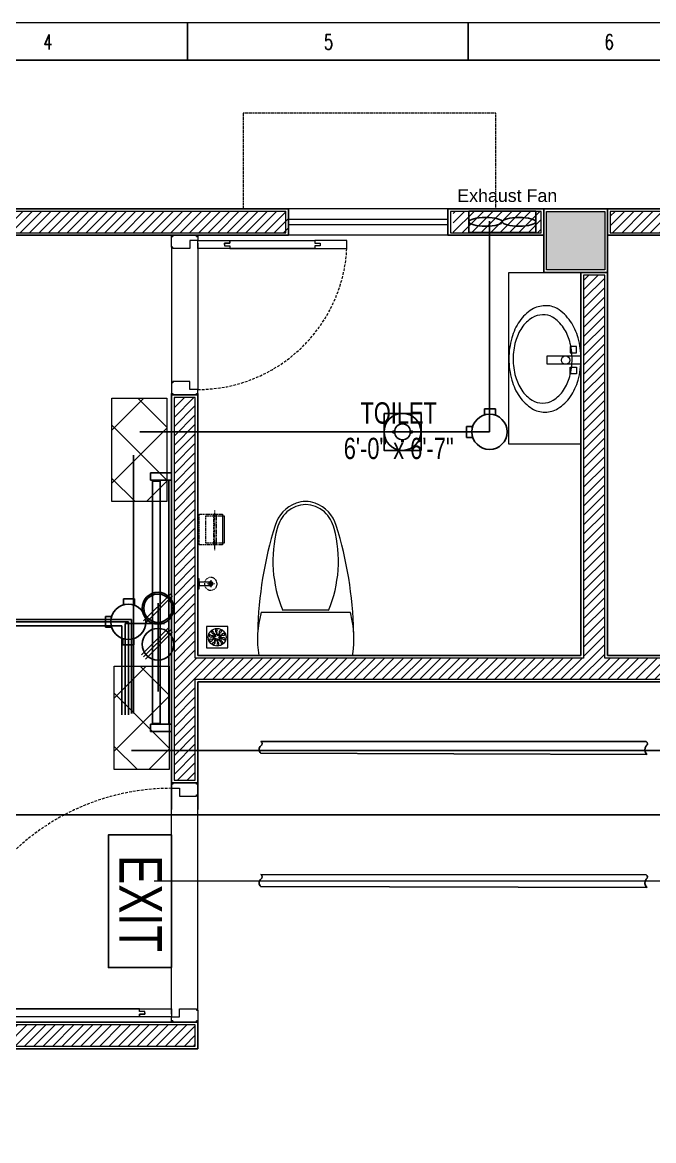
# Model space of a CAD drawing. Header units: inches. Extents: x 67 to 911, y 4 to 601.
# Drawn here: x 247.3 to 366, y 390.5 to 600.8 of the extents above; entities that cross this region are included whole.
import ezdxf

# ---------------------------------------------------------------- set-up
doc = ezdxf.new("R2010")
doc.units = ezdxf.units.IN
doc.header["$MEASUREMENT"] = 0
for name, pattern in [('CENTER', [2, 1.25, -0.25, 0.25, -0.25]), ('DASH', [0.35, 0.25, -0.1]), ('DASHED', [0.75, 0.5, -0.25])]:
    doc.linetypes.add(name, pattern=pattern)
doc.layers.get('Defpoints').update_dxf_attribs({"lineweight": 0})
for name, color, linetype in [('Cables', 7, 'Continuous'), ('COLLUM', 1, 'Continuous'), ('Exhaust Fans', 7, 'Continuous'), ('Lights', 7, 'Continuous'), ('Sockets', 7, 'Continuous'), ('wall 05', 252, 'Continuous')]:
    doc.layers.add(name, color=color, linetype=linetype)
for name, color, linetype, lineweight in [('dim-8', 18, 'Continuous', 15), ('DOOR', 115, 'Continuous', 15), ('E-WTL-Wall-Tube-Light', 7, 'Continuous', 30), ('Glass', 5, 'Continuous', 9), ('HACTH', 8, 'Continuous', 9), ('Hatch', 252, 'Continuous', 5), ('I-WC----EXST', 7, 'Continuous', 15), ('I-WC----N', 7, 'Continuous', 15), ('Sunshed', 5, 'Continuous', 15), ('Switchboard', 30, 'Continuous', 13), ('Text', 252, 'Continuous', 15), ('WINDOW', 140, 'Continuous', 9)]:
    doc.layers.add(name, color=color, linetype=linetype, lineweight=lineweight)
doc.styles.get("Standard").update_dxf_attribs({"font": 'arial.ttf'})
doc.styles.add('Swiss721', font='swisscl.ttf')
doc.styles.add('TEG BORDER', font='txt_qlt.shx', dxfattribs={"width": 0.7, "bigfont": 'hztxt.shx'})

# ---------------------------------------------------------------- blocks, each defined once
blk = doc.blocks.new('A$C4A7E7E9F')
at = {"layer": 'Defpoints'}
for points in [[(0, 5), (0.25, 5), (0.25, 4.75), (0, 4.75)], [(44.75, 5), (45, 5), (45, 4.75), (44.75, 4.75)], [(0, 0.25), (0.25, 0.25), (0.25, 0), (0, 0)], [(44.75, 0.25), (45, 0.25), (45, 0), (44.75, 0)]]:
    blk.add_lwpolyline(points, close=True, dxfattribs=at)
at = {"layer": 'DOOR'}
for points in [[(1.75, 10), (2, 10), (2, 11), (2.5, 11), (2.5, 5), (1, 5), (1, 11), (1.5, 11), (1.5, 10), (1.75, 10), (1.5, 10), (1.5, 11), (1, 11), (1, 42), (1.5, 42), (1.5, 43), (2, 43), (2, 42), (2.5, 42), (2.5, 11), (2.5, 48), (1, 48), (1, 42)], [(1, 5), (1, 3.5), (2.5, 3.5), (2.5, 0.25), (2.25, 0.25), (2.25, 0), (0.25, 0), (0.25, 0.25), (0, 0.25), (0, 4.75), (0.25, 4.75), (0.25, 5), (1, 5)], [(44, 5), (44, 3.5), (42.5, 3.5), (42.5, 0.25), (42.75, 0.25), (42.75, 0), (44.75, 0), (44.75, 0.25), (45, 0.25), (45, 4.75), (44.75, 4.75), (44.75, 5), (44, 5)]]:
    blk.add_lwpolyline(points, dxfattribs=at)
at = {"layer": 'DOOR', "linetype": 'DASHED', "lineweight": 0}
blk.add_arc((0.95, 4.98), 43.05, 0.0251, 87.941, dxfattribs=at)
at = {"layer": 'HACTH', "lineweight": 0, "ltscale": 10}
for p, q in [((1.5, 5), (44, 5)), ((2.25, 0), (42.75, 0))]:
    blk.add_line(p, q, dxfattribs=at)
blk = doc.blocks.new('A$C4F64215B')
at = {"layer": 'Defpoints'}
for points in [[(0, 5), (0.25, 5), (0.25, 4.75), (0, 4.75)], [(29.75, 5), (30, 5), (30, 4.75), (29.75, 4.75)], [(0, 0.25), (0.25, 0.25), (0.25, 0), (0, 0)], [(29.75, 0.25), (30, 0.25), (30, 0), (29.75, 0)]]:
    blk.add_lwpolyline(points, close=True, dxfattribs=at)
at = {"layer": 'DOOR'}
for points in [[(1.75, 10), (2, 10), (2, 11), (2.5, 11), (2.5, 5), (1, 5), (1, 11), (1.5, 11), (1.5, 10), (1.75, 10), (1.5, 10), (1.5, 11), (1, 11), (1, 27), (1.5, 27), (1.5, 28), (2, 28), (2, 27), (2.5, 27), (2.5, 11), (2.5, 33), (1, 33), (1, 27)], [(1, 5), (1, 3.5), (2.5, 3.5), (2.5, 0.25), (2.25, 0.25), (2.25, 0), (0.25, 0), (0.25, 0.25), (0, 0.25), (0, 4.75), (0.25, 4.75), (0.25, 5), (1, 5)], [(29, 5), (29, 3.5), (27.5, 3.5), (27.5, 0.25), (27.75, 0.25), (27.75, 0), (29.75, 0), (29.75, 0.25), (30, 0.25), (30, 4.75), (29.75, 4.75), (29.75, 5), (29, 5)]]:
    blk.add_lwpolyline(points, dxfattribs=at)
at = {"layer": 'DOOR', "linetype": 'DASHED', "lineweight": 0}
blk.add_arc((0.93, 4.97), 28.07, 0.0597, 86.7872, dxfattribs=at)
at = {"layer": 'HACTH', "lineweight": 0, "ltscale": 10}
for p, q in [((1.5, 5), (29, 5)), ((2.25, 0), (27.75, 0))]:
    blk.add_line(p, q, dxfattribs=at)
blk = doc.blocks.new('b1')
at = {"layer": 'wall 05'}
for p, q in [((146270.29, 171680.84), (146265.29, 171680.84)), ((146265.29, 171680.84), (146265.29, 171642.84)), ((146270.29, 171647.84), (146270.29, 171680.84)), ((146438.29, 171647.84), (146270.29, 171647.84)), ((146438.29, 171642.84), (146438.29, 171647.84)), ((146265.29, 171642.84), (146438.29, 171642.84))]:
    blk.add_line(p, q, dxfattribs=at)
blk = doc.blocks.new('x1')
at = {"layer": 'Hatch', "lineweight": 0}
for p, q in [((146269.79, 171680.34), (146265.79, 171680.34)), ((146265.79, 171680.34), (146265.79, 171643.34)), ((146269.79, 171647.34), (146269.79, 171680.34)), ((146437.79, 171647.34), (146269.79, 171647.34)), ((146437.79, 171643.34), (146437.79, 171647.34)), ((146265.79, 171643.34), (146437.79, 171643.34))]:
    blk.add_line(p, q, dxfattribs=at)
blk = doc.blocks.new('$plan$00000388')
for p, q in [((0, -220.8), (0, 220.8)), ((-202.5, -209.5), (-202.5, 209.5)), ((-211.8, 107.7), (-211.8, -107.7))]:
    blk.add_line(p, q)
blk.add_lwpolyline([(-202.5, -209.5), (-151.6, -220.9), (-102.2, -226.4), (-50.2, -226.4), (0, -220.8)])
for centre, radius, start, end in [((-70.5, -1596.9), 1822.9, 91.2224, 107.2477), ((-76.2, -236.2), 463.3, 97.7399, 105.822), ((-76.2, -236.2), 463.3, 80.5377, 97.7399), ((-562.5, -12.2), 163.6, 107.2477, 159.5476), ((-555.5, -23.3), 162.7, 104.7786, 136.8543), ((-443.4, -448.2), 602.2, 67.3737, 104.7786), ((-580.4, 0), 128.7, 136.8543, 223.1457), ((-595.2, 0), 128.7, 159.5476, 200.4524), ((-562.5, 12.2), 163.6, 200.4524, 252.7523), ((-555.5, 23.3), 162.7, 223.1457, 255.2214), ((-70.5, 1596.9), 1822.9, 252.7523, 268.7776), ((-443.4, 448.2), 602.2, 255.2214, 292.6263)]:
    blk.add_arc(centre, radius, start, end)
blk = doc.blocks.new('h')
at = {"layer": 'I-WC----N', "color": 252, "linetype": 'CENTER', "ltscale": 0.2}
for p, q in [((544297.4, -25836.8), (544297.4, -25800.9)), ((544280.5, -25819.8), (544314.2, -25819.8))]:
    blk.add_line(p, q, dxfattribs=at)
at = {"layer": 'I-WC----N'}
blk.add_lwpolyline([(544273, -25759.8), (544321, -25759.8), (544321, -25764.8), (544273, -25764.8)], close=True, dxfattribs=at)
blk.add_lwpolyline([(544289, -25813.8), (544289, -25764.8), (544305, -25764.8), (544305, -25813.8)], dxfattribs=at)
at = {"layer": 'I-WC----N', "linetype": 'DASH', "ltscale": 5}
blk.add_circle((544297.4, -25819.8), 30, dxfattribs=at)
at = {"layer": 'I-WC----N'}
for centre, radius in [((544297, -25819.8), 10), ((544297.4, -25819.8), 5)]:
    blk.add_circle(centre, radius, dxfattribs=at)
blk = doc.blocks.new('typical king$0$5767 PAPER HOLDER')
at = {"color": 0, "linetype": 'CENTER', "lineweight": -2, "ltscale": 0.5}
blk.add_line((80, 97.5), (80, -92.5), dxfattribs=at)
at = {"color": 0, "linetype": 'DASHED', "lineweight": -2, "ltscale": 10, "flags": 128}
for points in [[(97, 72.5), (5, 72.5), (5, -72.5), (100, -72.5)], [(5, 52.5), (0, 52.5), (0, -52.5), (5, -52.5)]]:
    blk.add_lwpolyline(points, dxfattribs=at)
at = {"color": 0, "linetype": 'DASHED', "lineweight": -2, "ltscale": 10}
blk.add_lwpolyline([(100, -62.5), (35, -62.5), (35, 62.5), (97, 62.5)], dxfattribs=at)
blk.add_lwpolyline([(75, -72.5), (85, -72.5), (85, 72.5), (75, 72.5)], close=True, dxfattribs=at)
at = {"color": 0, "linetype": 'ByBlock', "lineweight": -2, "flags": 128}
blk.add_lwpolyline([(100, -72.5), (115, -72.5), (115, 72.5), (100, 72.5)], dxfattribs=at)
at = {"color": 0, "linetype": 'ByBlock', "lineweight": -2}
blk.add_lwpolyline([(100, 62.5), (125, 62.5), (125, -62.5), (100, -62.5)], dxfattribs=at)
blk = doc.blocks.new('floor drain 01')
at = {"color": 0}
blk.add_lwpolyline([(-10, -10), (90, -10), (90, 90), (-10, 90)], close=True, dxfattribs=at)
for points in [[(13.6, 67.5, 0.191053), (14.8, 61, 0.194336), (21.9, 55.7, -0.272606), (28.5, 49.9, 1.040732), (32.5, 51, 0.091346), (31.8, 52.6, 0.160783), (25.3, 58.6, -0.323658), (21.5, 66.6, 0.91079)], [(34.8, 77.8, 0.191053), (32, 71.8, 0.194336), (34.6, 63.4, -0.272606), (36.5, 54.8, 1.040732), (40.4, 53.4, 0.091346), (40.8, 55, 0.160783), (39.1, 63.7, -0.323658), (40.7, 72.4, 0.91079)], [(58, 73.6, 0.191053), (52.2, 70.5, 0.194336), (49.4, 62.1, -0.272606), (45.9, 54, 1.040732), (48.2, 50.6, 0.091346), (49.4, 51.6, 0.160783), (53.2, 59.7, -0.323658), (59.6, 65.8, 0.91079)], [(74.3, 56.6, 0.191053), (67.8, 57.5, 0.194336), (60.6, 52.3, -0.272606), (53, 47.9, 1.040732), (52.8, 43.8, 0.091346), (54.5, 43.9, 0.160783), (62.3, 48.2, -0.323658), (71, 49.3, 0.91079)], [(2.5, 46.7, 0.191053), (7.2, 42.2, 0.194336), (16.1, 42.1, -0.272606), (24.9, 41.2, 1.040732), (27.4, 44.5, 0.091346), (26, 45.4, 0.160783), (17.2, 46.5, -0.323658), (9.4, 50.7, 0.91079)], [(5.7, 23.4, 0.191053), (12.2, 22.5, 0.194336), (19.4, 27.7, -0.272606), (27, 32.1, 1.040732), (27.2, 36.2, 0.091346), (25.5, 36.1, 0.160783), (17.7, 31.8, -0.323658), (9, 30.7, 0.91079)], [(22, 6.4, 0.191053), (27.8, 9.5, 0.194336), (30.6, 17.9, -0.272606), (34.1, 26, 1.040732), (31.8, 29.4, 0.091346), (30.6, 28.4, 0.160783), (26.8, 20.3, -0.323658), (20.4, 14.2, 0.91079)], [(45.2, 2.2, 0.191053), (48, 8.2, 0.194336), (45.4, 16.6, -0.272606), (43.5, 25.2, 1.040732), (39.6, 26.6, 0.091346), (39.2, 25, 0.160783), (40.9, 16.3, -0.323658), (39.3, 7.6, 0.91079)], [(66.4, 12.5, 0.191053), (65.2, 19, 0.194336), (58.1, 24.3, -0.272606), (51.5, 30.1, 1.040732), (47.5, 29, 0.091346), (48.2, 27.4, 0.160783), (54.7, 21.4, -0.323658), (58.5, 13.4, 0.91079)], [(77.5, 33.3, 0.191053), (72.8, 37.8, 0.194336), (63.9, 37.9, -0.272606), (55.1, 38.8, 1.040732), (52.6, 35.5, 0.091346), (54, 34.6, 0.160783), (62.8, 33.5, -0.323658), (70.6, 29.3, 0.91079)]]:
    blk.add_lwpolyline(points, format="xyb", close=True, dxfattribs=at)
for centre, radius in [((40, 40), 41.7), ((31.9, 45.2), 1.83), ((32.5, 33.9), 1.83), ((42.5, 49.3), 1.83), ((43.5, 31), 1.83), ((49.6, 40.5), 1.83)]:
    blk.add_circle(centre, radius, dxfattribs=at)
blk = doc.blocks.new('HANDWASH-02-PLAN')
at = {"layer": 'I-WC----N', "color": 2}
for points in [[(5.1, 0, 0.068513), (104.4, 13.6, 0.080648), (181.8, 49.6, 0.107051), (241.7, 112.3, 0.160603), (255.1, 169.3, 0.138041), (237.9, 230.4, 0.107051), (181.8, 289.1, 0.080648), (104.4, 325, 0.068513), (5.1, 338.7, 0.068513), (-94.2, 325, 0.080648), (-171.6, 289.1, 0.107051), (-227.7, 230.4, 0.138041), (-244.8, 169.3, 0.138041), (-227.7, 108.3, 0.107051), (-171.6, 49.6, 0.080648), (-94.2, 13.6, 0.068513)], [(5.1, 41.5, 0.067522), (87.7, 52.7, 0.079863), (151.9, 82.1, 0.107115), (201.7, 133.5, 0.162551), (212.8, 180.1, 0.139778), (198.6, 229.9, 0.107115), (151.9, 278.1, 0.079863), (87.7, 307.5, 0.067522), (5.1, 318.7, 0.067522), (-77.5, 307.5, 0.079863), (-141.7, 278.1, 0.107115), (-188.3, 229.9, 0.139778), (-202.5, 180.1, 0.139778), (-188.3, 130.3, 0.107115), (-141.7, 82.1, 0.079863), (-77.5, 52.7, 0.067522)]]:
    blk.add_lwpolyline(points, format="xyb", close=True, dxfattribs=at)
blk.add_circle((0, 72.3), 20, dxfattribs=at)
blk = doc.blocks.new('A$C01EB0BB3')
at = {"layer": 'I-WC----N', "color": 250, "ltscale": 0.5}
for points in [[(9.08, 6.42), (9.08, 0), (10.51, 0), (10.51, 6.42)], [(8.43, 2.06), (8.43, 0.85), (7.23, 0.85), (7.23, 2.06)], [(11.15, 2.06), (11.15, 0.85), (12.36, 0.85), (12.36, 2.06)]]:
    blk.add_lwpolyline(points, close=True, dxfattribs=at)
at = {"layer": 'I-WC----N', "color": 2, "xscale": 0.03999999999359716, "yscale": 0.03999999999359716, "zscale": 0.03999999999359716}
blk.add_blockref('HANDWASH-02-PLAN', (9.79, 0), dxfattribs=at)
blk = doc.blocks.new('252 BORDER A2')
for p, q in [((148.5, 420), (148.5, 415)), ((185.63, 420), (185.63, 415))]:
    blk.add_line(p, q)
at = {"linetype": 'Continuous'}
blk.add_line((489, 415), (5, 415), dxfattribs=at)
at = {"color": 5, "lineweight": 15}
blk.add_lwpolyline([(0, 420), (594, 420), (594, 0), (0, 0)], close=True, dxfattribs=at)
blk.add_lwpolyline([(5, 415), (589, 415), (589, 5), (5, 5)], close=True)
at = {"char_height": 2, "width": 2, "attachment_point": 1, "style": 'TEG BORDER'}
for s, insert in [('4', (129.42, 418.41)), ('5', (166.55, 418.41)), ('6', (203.67, 418.41))]:
    blk.add_mtext(s, dxfattribs=dict(at, insert=insert))
blk = doc.blocks.new('A$C63C712C3')
at = {"ltscale": 2}
for p, q in [((39.8, 42), (33.8, 42)), ((39.8, 15.9), (33.8, 15.9)), ((1230.6, 42), (1236.6, 42)), ((1230.6, 15.9), (1236.6, 15.9))]:
    blk.add_line(p, q, dxfattribs=at)
for points in [[(35.5, 102.6), (0, 102.6), (0, 0), (35.5, 0)], [(35.5, 102.6), (1235.5, 102.6), (1235.5, 90.2), (35.5, 90.2)], [(1235.5, 102.6), (1270.9, 102.6), (1270.9, 0), (1235.5, 0)], [(39.8, 47.6), (1230.6, 47.6), (1230.6, 10.1), (39.8, 10.1)]]:
    blk.add_lwpolyline(points, close=True, dxfattribs=at)

msp = doc.modelspace()

# ---------------------------------------------------------------- hatches: boundary and pattern name
at = {"layer": 'Hatch'}
h = msp.add_hatch(dxfattribs=at)
h.set_pattern_fill('AR-CONC', color=256, scale=0.75, style=0)
h.set_pattern_definition([(50, (-412538.1924, -240313.782), (5.37945137, -0.470641012), [0.5625, -6.1875]), (355, (-412538.1924, -240313.782), (-1.040635, 5.641441), [0.45, -4.95]), (100.4514, (-412537.744, -240313.8214), (4.338820363, 5.170796565), [0.478051425, -5.25856584]), (46.1842, (-412538.1924, -240312.282), (8.004307865, -1.24139261), [0.84375, -9.28125]), (96.6356, (-412537.525, -240312.386), (7.00997029, 7.30588403), [0.71707716, -7.8878475]), (351.1842, (-412538.192, -240312.282), (7.00996459, 7.3058895), [0.675, -7.425]), (21, (-412537.4424, -240312.657), (4.47680289, -3.01964168), [0.5625, -6.1875]), (326, (-412537.4424, -240312.657), (1.82486499, 5.43862534), [0.45, -4.95]), (71.4514, (-412537.0693, -240312.909), (6.301669714, 2.418978725), [0.478051425, -5.25856584]), (37.5, (-412538.1924, -240313.7822), (0.091198915, 2.496703904), [0, -4.89, 0, -5.025, 0, -4.96875]), (7.5, (-412538.1924, -240313.7822), (1.973021531, 2.958087839), [0, -2.865, 0, -4.7775, 0, -1.89375]), (327.5, (-412539.8649, -240313.7822), (4.003668271, -0.169161538), [0, -1.875, 0, -5.85, 0, -7.7625]), (317.5, (-412540.615, -240313.7822), (4.37389627, 0.750787367), [0, -2.4375, 0, -3.885, 0, -5.5125])])
h.paths.add_polyline_path([(107.82, 565.29), (118.82, 565.29), (118.82, 554.29), (107.82, 554.29)])
h.paths.add_polyline_path([(345.82, 565.29), (356.82, 565.29), (356.82, 554.29), (345.82, 554.29)])
at = {"layer": 'Hatch', "lineweight": 0}
h = msp.add_hatch(dxfattribs=at)
h.set_pattern_fill('ANSI31', color=256, scale=10, style=0)
h.set_pattern_definition([(45, (-412538.1924, -240313.7822), (-0.8838834765, 0.8838834765), [])])
h.paths.add_polyline_path([(344.82, 335.29), (119.82, 335.29), (119.82, 331.29), (344.82, 331.29)])
h.paths.add_polyline_path([(111.82, 445.29), (107.82, 445.29), (107.82, 408.29), (111.82, 408.29), (279.82, 408.29), (279.82, 412.29), (111.82, 412.29)])
h.paths.add_polyline_path([(111.82, 338.29), (111.82, 336.29)])
h.paths.add_polyline_path([(111.82, 323.29), (107.82, 323.29), (107.82, 300.29), (111.82, 300.29)])
h.paths.add_polyline_path([(409.82, 481.29), (356.82, 481.29), (356.82, 553.29), (352.82, 553.29), (352.82, 481.29), (279.82, 481.29), (279.82, 530.29), (275.82, 530.29), (275.82, 458.29), (279.82, 458.29), (279.82, 477.29), (409.82, 477.29)])
h.paths.add_polyline_path([(465.82, 565.29), (414.32, 565.29), (414.32, 561.29), (440.82, 561.29), (440.82, 477.29), (486.82, 477.29), (486.82, 481.29), (444.82, 481.29), (444.82, 561.29), (465.82, 561.29)])
h.paths.add_polyline_path([(706.82, 431.79), (702.82, 431.79), (702.82, 380.29), (517.82, 380.29), (517.82, 336.29), (521.82, 336.29), (521.82, 376.29), (702.82, 376.29), (702.82, 336.29), (706.82, 336.29)])
h.paths.add_polyline_path([(582.82, 565.29), (529.82, 565.29), (529.82, 561.29), (582.82, 561.29)])
h.paths.add_polyline_path([(383.32, 565.29), (357.82, 565.29), (357.82, 561.29), (383.32, 561.29)])
h.paths.add_polyline_path([(297.32, 565.29), (235.3, 565.29), (235.3, 561.29), (297.32, 561.29)])
h.paths.add_polyline_path([(344.82, 565.29), (328.32, 565.29), (328.32, 561.29), (344.82, 561.29)])
h.paths.add_polyline_path([(706.82, 553.29), (702.82, 553.29), (702.82, 504.79), (706.82, 504.79)])
h.paths.add_polyline_path([(694.82, 561.29), (694.82, 565.29), (655.82, 565.29), (655.82, 561.29)])
h.paths.add_polyline_path([(111.82, 553.29), (107.82, 553.29), (107.82, 518.29), (111.82, 518.29)])
h.paths.add_polyline_path([(119.82, 565.29), (119.82, 561.29), (162.3, 561.29), (162.3, 565.29)])
at = {"layer": 'Switchboard'}
h = msp.add_hatch(dxfattribs=at)
h.set_pattern_fill('ANSI37', color=256, scale=56.511086, angle=270)
h.set_pattern_definition([(315, (-464.682, 954.176), (4.99492, 4.99492), []), (45, (-464.682, 954.176), (-4.99492, 4.99492), [])])
h.paths.add_polyline_path([(264.13, 510.71), (274.47, 510.71), (274.47, 530.18), (264.13, 530.18)])
h = msp.add_hatch(dxfattribs=at)
h.set_pattern_fill('ANSI37', color=256, scale=56.511086, angle=270)
h.set_pattern_definition([(315, (-464.251, 903.773), (4.99492, 4.99492), []), (45, (-464.251, 903.773), (-4.99492, 4.99492), [])])
h.paths.add_polyline_path([(264.56, 460.31), (274.9, 460.31), (274.9, 479.78), (264.56, 479.78)])

# ---------------------------------------------------------------- linework, layer by layer
for p, q in [((334.21, 527), (334.21, 528.17)), ((334.21, 528.17), (336.27, 528.17)), ((336.27, 528.17), (336.28, 526.93)), ((330.83, 522.79), (330.83, 524.86)), ((330.83, 524.86), (332, 524.86)), ((332, 522.79), (330.83, 522.79)), ((266.31, 491.28), (266.31, 492.45)), ((266.31, 492.45), (268.37, 492.45)), ((268.37, 492.45), (268.38, 491.21)), ((262.93, 487.07), (262.93, 489.13)), ((262.93, 489.13), (264.1, 489.13)), ((264.1, 487.07), (262.93, 487.07)), ((266.21, 483.79), (266.21, 484.96)), ((268.27, 483.79), (266.21, 483.79)), ((268.27, 484.96), (268.27, 483.79))]:
    msp.add_line(p, q)
at = {"color": 6, "lineweight": 30}
msp.add_line((238.32, 451.78), (530.38, 451.78), dxfattribs=at)
at = {"color": 5, "lineweight": 20}
msp.add_line((428.03, 439.33), (272.11, 439.33), dxfattribs=at)
for points in [[(317.3, 523.96), (316.96, 523.96), (316.96, 523.66), (317.3, 523.66)], [(318.64, 525.31), (318.64, 525.65), (318.93, 525.65), (318.93, 525.31)], [(320.27, 523.96), (320.61, 523.96), (320.61, 523.66), (320.27, 523.66)], [(318.64, 522.34), (318.64, 522), (318.93, 522), (318.93, 522.34)]]:
    msp.add_lwpolyline(points)
for points in [[(364.59, 465.58, -0.56347), (364.59, 464.78, 0.368601), (364.68, 463.17), (292.14, 463.37, -0.456322), (292.15, 464.78, 0.605884), (292.15, 465.61)], [(364.59, 440.53, -0.56347), (364.59, 439.73, 0.368601), (364.68, 438.12), (292.14, 438.32, -0.456322), (292.15, 439.73, 0.605884), (292.15, 440.55)]]:
    msp.add_lwpolyline(points, format="xyb", close=True)
at = {"color": 4}
msp.add_lwpolyline([(275.32, 448.01), (275.32, 423.07), (263.5, 423.07), (263.5, 448.01)], close=True, dxfattribs=at)
for centre, radius in [((335.14, 523.83), 3.31), ((318.78, 523.83), 1.49), ((267.24, 488.1), 3.31)]:
    msp.add_circle(centre, radius)
at = {"layer": 'Cables', "color": 3}
for p, q in [((335.14, 523.83), (335.14, 563.47)), ((318.78, 523.83), (269.37, 523.83)), ((335.14, 523.83), (318.78, 523.83)), ((113.76, 488.1), (267.24, 488.1)), ((267.24, 488.1), (267.24, 471.96)), ((194.55, 487.34), (253.54, 487.34)), ((253.54, 487.34), (265.98, 487.34)), ((265.98, 487.34), (265.98, 470.59)), ((265.98, 487.34), (265.98, 471.96)), ((266.61, 487.77), (266.61, 471.96)), ((274.05, 487.77), (266.61, 487.77)), ((266.61, 487.34), (266.61, 470.59)), ((267.24, 487.34), (267.24, 470.59))]:
    msp.add_line(p, q, dxfattribs=at)
at = {"layer": 'Cables', "color": 1}
for p, q in [((268.2, 470.84), (268.2, 519.44)), ((272.81, 483.88), (272.81, 491.59)), ((267.83, 488.56), (115.46, 488.56)), ((267.83, 470.84), (267.83, 488.56)), ((272.81, 483.88), (272.81, 474.97)), ((398.79, 463.92), (267.83, 463.92))]:
    msp.add_line(p, q, dxfattribs=at)
at = {"layer": 'COLLUM'}
msp.add_lwpolyline([(345.32, 565.79), (357.32, 565.79), (357.32, 553.79), (345.32, 553.79)], close=True, dxfattribs=at)
at = {"layer": 'Exhaust Fans'}
msp.add_lwpolyline([(331.27, 561.34), (331.27, 565.34), (343.82, 565.34), (343.82, 561.34)], close=True, dxfattribs=at)
at = {"layer": 'Exhaust Fans', "extrusion": (0, 0, -1)}
msp.add_ellipse((334.41, 563.34), major_axis=(3.14, 0), ratio=0.260631, dxfattribs=at)
at = {"layer": 'Exhaust Fans'}
msp.add_ellipse((340.68, 563.34), major_axis=(-3.14, 0), ratio=0.260631, dxfattribs=at)
at = {"layer": 'Glass', "ltscale": 10}
for points in [[(327.32, 563.79), (297.32, 563.79)], [(327.32, 562.79), (297.32, 562.79)]]:
    msp.add_lwpolyline(points, dxfattribs=at)
at = {"layer": 'Hatch', "lineweight": 0}
for p, q in [((356.82, 553.29), (352.82, 553.29)), ((352.82, 553.29), (352.82, 481.29)), ((356.82, 481.29), (356.82, 553.29)), ((279.82, 530.29), (275.82, 530.29)), ((275.82, 530.29), (275.82, 458.29)), ((279.82, 481.29), (279.82, 530.29)), ((352.82, 481.29), (279.82, 481.29)), ((409.82, 481.29), (356.82, 481.29)), ((279.82, 458.29), (279.82, 477.29)), ((279.82, 477.29), (409.82, 477.29)), ((275.82, 458.29), (279.82, 458.29))]:
    msp.add_line(p, q, dxfattribs=at)
for points in [[(296.82, 565.29), (235.8, 565.29), (235.8, 561.29), (296.82, 561.29)], [(344.82, 565.29), (327.82, 565.29), (327.82, 561.29), (344.82, 561.29)]]:
    msp.add_lwpolyline(points, close=True, dxfattribs=at)
at = {"layer": 'Hatch'}
for points in [[(345.82, 565.29), (356.82, 565.29), (356.82, 554.29), (345.82, 554.29)], [(383.82, 565.29), (357.82, 565.29), (357.82, 561.29), (383.82, 561.29)]]:
    msp.add_lwpolyline(points, close=True, dxfattribs=at)
at = {"layer": 'I-WC----EXST'}
msp.add_lwpolyline([(338.78, 521.54), (338.78, 553.79), (352.32, 553.79), (352.32, 521.54)], close=True, dxfattribs=at)
at = {"layer": 'Lights', "color": 40}
msp.add_line((322.72, 523.83), (314.84, 523.83), dxfattribs=at)
at = {"layer": 'Lights'}
msp.add_lwpolyline([(315.31, 527.3), (322.26, 527.3), (322.26, 520.35), (315.31, 520.35)], close=True, dxfattribs=at)
msp.add_circle((318.78, 523.83), 3.48, dxfattribs=at)
at = {"layer": 'Sockets', "color": 3}
for p, q in [((275.19, 493.37), (270.08, 488.27)), ((275.55, 492.96), (270.45, 487.86))]:
    msp.add_line(p, q, dxfattribs=at)
at = {"layer": 'Sockets', "color": 5}
for p, q in [((274.82, 487.01), (269.72, 481.91)), ((275.19, 486.6), (270.08, 481.5)), ((275.55, 486.19), (270.45, 481.09))]:
    msp.add_line(p, q, dxfattribs=at)
at = {"layer": 'Sockets', "color": 3}
for radius in [2.99, 2.67]:
    msp.add_circle((272.81, 490.66), radius, dxfattribs=at)
at = {"layer": 'Sockets', "color": 5}
msp.add_circle((272.81, 483.88), 2.99, dxfattribs=at)
at = {"layer": 'Sunshed', "linetype": 'DASH'}
msp.add_lwpolyline([(327.32, 565.79), (336.32, 565.79), (336.32, 583.79), (288.82, 583.79), (288.82, 583.79), (288.82, 565.79), (297.32, 565.79)], dxfattribs=at)
at = {"layer": 'Switchboard'}
for points in [[(274.47, 530.18), (274.47, 510.71), (264.13, 510.71), (264.13, 530.18)], [(274.9, 479.78), (274.9, 460.31), (264.56, 460.31), (264.56, 479.78)]]:
    msp.add_lwpolyline(points, close=True, dxfattribs=at)
at = {"layer": 'wall 05'}
for p, q in [((357.32, 553.79), (352.32, 553.79)), ((352.32, 553.79), (352.32, 481.79)), ((357.32, 481.79), (357.32, 553.79)), ((280.32, 530.79), (275.32, 530.79)), ((275.32, 530.79), (275.32, 452.79)), ((280.32, 481.79), (280.32, 530.79)), ((352.32, 481.79), (280.32, 481.79)), ((410.32, 481.79), (357.32, 481.79)), ((280.32, 452.79), (280.32, 476.79)), ((280.32, 476.79), (410.32, 476.79)), ((275.32, 457.79), (280.32, 457.79))]:
    msp.add_line(p, q, dxfattribs=at)
for points in [[(297.32, 565.79), (235.3, 565.79), (235.3, 560.79), (297.32, 560.79)], [(345.32, 565.79), (327.32, 565.79), (327.32, 560.79), (345.32, 560.79)], [(384.32, 565.79), (357.32, 565.79), (357.32, 560.79), (384.32, 560.79)]]:
    msp.add_lwpolyline(points, close=True, dxfattribs=at)
at = {"layer": 'WINDOW', "linetype": 'Continuous', "ltscale": 10}
for points in [[(327.32, 565.79), (297.32, 565.79)], [(327.32, 560.79), (297.32, 560.79)]]:
    msp.add_lwpolyline(points, dxfattribs=at)

# ---------------------------------------------------------------- block references
at = {"xscale": 1.4211126, "yscale": 1.4211126, "zscale": 1.4211126}
msp.add_blockref('252 BORDER A2', (67.34, 3.98), dxfattribs=at)
at = {"layer": 'DOOR', "lineweight": 0}
for name, p, rotation in [('A$C4F64215B', (275.32, 560.79), 270), ('A$C4A7E7E9F', (280.32, 412.79), 90)]:
    msp.add_blockref(name, p, dxfattribs=dict(at, rotation=rotation))
at = {"layer": 'E-WTL-Wall-Tube-Light', "lineweight": 0, "xscale": -0.03825770519629215, "yscale": 0.03825770520678021, "zscale": 0.03825770521002791, "rotation": 270}
msp.add_blockref('A$C63C712C3', (271.4, 467.48), dxfattribs=at)
at = {"layer": 'HACTH'}
for name in ['b1', 'x1']:
    msp.add_blockref(name, (-146157.97, -171235.05), dxfattribs=at)
at = {"layer": 'I-WC----EXST', "rotation": 90}
msp.add_blockref('A$C01EB0BB3', (352.33, 527.54), dxfattribs=at)
at = {"layer": 'I-WC----EXST', "xscale": 0.0400000000372529, "yscale": 0.0400000000372529, "zscale": 0.0400000000372529, "rotation": 270}
msp.add_blockref('$plan$00000388', (300.57, 481.79), dxfattribs=at)
msp.add_blockref('$plan$00000388', (300.57, 481.79), dxfattribs=at)
at = {"layer": 'I-WC----N', "extrusion": (0, 0, -1), "xscale": 0.03999999997904524, "yscale": 0.03999999997904524, "zscale": 0.03999999997904524, "rotation": 180}
msp.add_blockref('typical king$0$5767 PAPER HOLDER', (-280.32, 505.46), dxfattribs=at)
at = {"layer": 'I-WC----N', "xscale": -0.03999999997904524, "yscale": 0.03999999997904524, "zscale": 0.04, "rotation": 90}
msp.add_blockref('h', (-750.07, 22267.13), dxfattribs=at)
at = {"layer": 'I-WC----N', "xscale": 0.03999999997904524, "yscale": 0.03999999997904524, "zscale": 0.03999999997904524}
msp.add_blockref('floor drain 01', (282.33, 483.59), dxfattribs=at)

# ---------------------------------------------------------------- texts
msp.add_text('Exhaust Fan', height=2.3967).set_placement((329.07, 567.07))
at = {"layer": 'dim-8', "linetype": 'Continuous', "ltscale": 10, "insert": (318.06, 524.02), "char_height": 4, "attachment_point": 5, "style": 'Swiss721'}
msp.add_mtext('\\A1;TOILET\\P6\'-0" x 6\'-7"', dxfattribs=at)
at = {"layer": 'Text', "color": 4, "insert": (273.54, 435.09), "char_height": 8, "width": 62.6303, "attachment_point": 2, "rotation": 270, "style": 'Swiss721'}
msp.add_mtext('EXIT ', dxfattribs=at)

doc.saveas('drawing.dxf')
